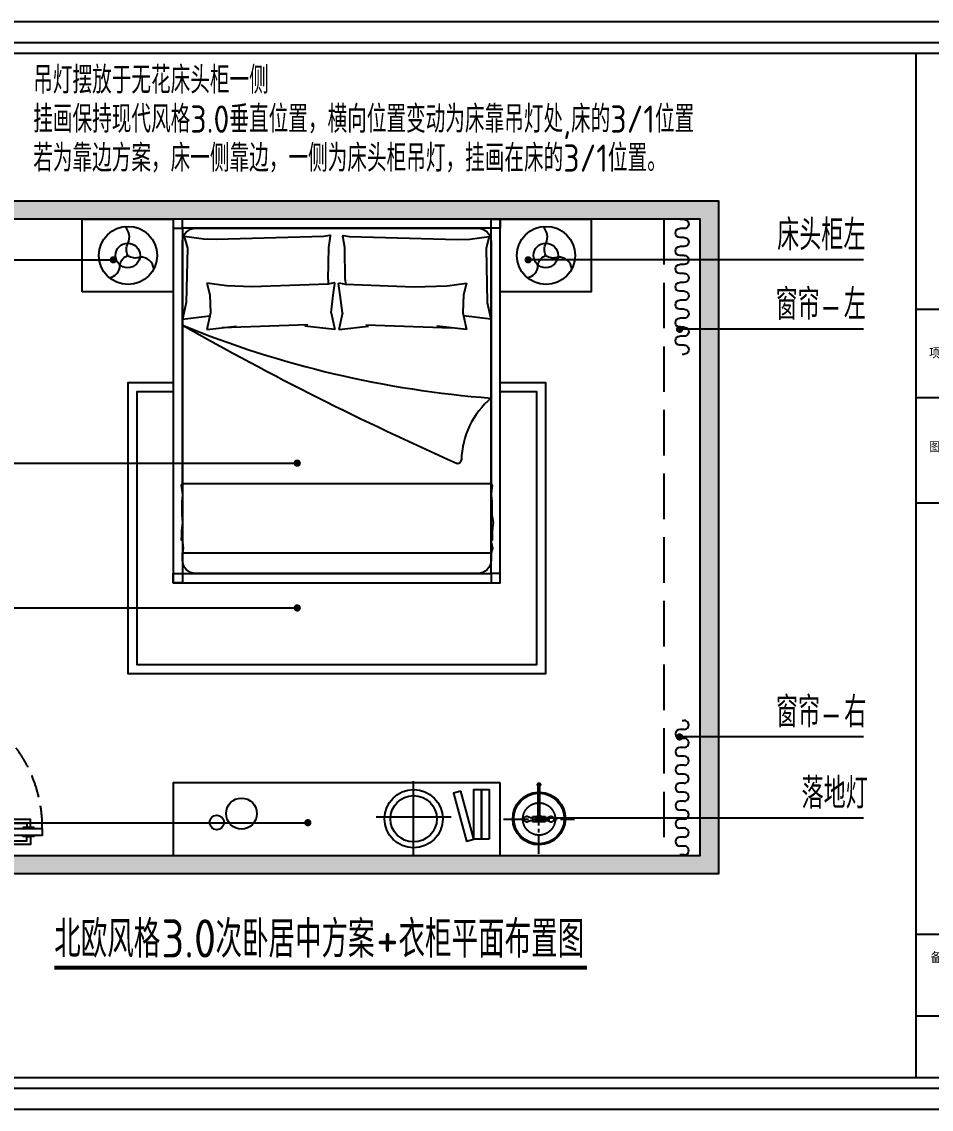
# Model space of a CAD drawing. Extents: x 23971 to 232415, y -48119 to 67869.
# Drawn here: x 152455 to 157458, y 28417 to 34397 of the extents above; entities that cross this region are included whole.
import ezdxf

# ---------------------------------------------------------------- set-up
doc = ezdxf.new("R2010")
doc.units = 0
doc.header["$LTSCALE"] = 1000
doc.header["$MEASUREMENT"] = 0
for name, pattern in [('$1$CENTER', [50.8, 31.75, -6.35, 6.35, -6.35]), ('DASH', [0.35, 0.25, -0.1]), ('DASHED', [0.75, 0.5, -0.25]), ('HIDDEN', [9.525, 6.35, -3.175]), ('HIDDEN5', [0.08, 0.04, -0.04])]:
    doc.linetypes.add(name, pattern=pattern)
for name, color, linetype in [('DIM_SYMB', 3, 'Continuous'), ('DS-DRAPERY', 32, 'Continuous'), ('PM-家具', 146, 'Continuous'), ('PUB_TEXT', 7, 'Continuous'), ('WALL', 9, 'Continuous'), ('活动家具', 7, 'Continuous')]:
    doc.layers.add(name, color=color, linetype=linetype)
doc.styles.add('_TCH_DIM', font='SIMPLEX', dxfattribs={"bigfont": 'GBCBIG'})
doc.styles.get("Standard").update_dxf_attribs({"font": 'gbenor.shx', "bigfont": 'gbcbig.shx'})
doc.styles.add('WJ', font='', dxfattribs={"width": 0.8, "height": 135})
doc.styles.get('WJ').set_extended_font_data('FangSong_GB2312')

# ---------------------------------------------------------------- blocks, each defined once
blk = doc.blocks.new('次卧摆放方案图框')
at = {"color": 251}
for p, q in [((25027, 17757), (372, 17757)), ((372, 493), (25027, 493))]:
    blk.add_line(p, q, dxfattribs=at)
for p, q in [((24853, 17583), (546, 17583)), ((21376, 667), (21376, 17583)), ((21376, 13356), (24853, 13356)), ((21376, 11898), (24853, 11898)), ((21376, 10159), (24853, 10159)), ((21376, 3039), (24853, 3039)), ((21376, 1686), (24853, 1686)), ((546, 667), (24853, 667))]:
    blk.add_line(p, q)
blk.add_lwpolyline([(-25, 145), (25375, 145), (25375, 18105), (-25, 18105)], close=True)
at = {"char_height": 156.48, "attachment_point": 1, "style": 'WJ'}
for s, insert, width in [('项目名称：北欧风格3.0', (21593, 12717), 1903.64), ('{\\fSimSun|b0|i0|c134|p2;图纸名称：次卧摆放方案平面布置图}', (21593, 11170), 3037.95), ('{\\fSimSun|b0|i0|c134|p2;备注}', (21616, 2734), 1247.5)]:
    blk.add_mtext(s, dxfattribs=dict(at, insert=insert, width=width))
blk = doc.blocks.new('次卧床头柜')
at = {"layer": 'PM-家具'}
blk.add_lwpolyline([(-2628.6, -31351.7), (-2628.6, -30951.7), (-2128.6, -30951.7), (-2128.6, -31351.7)], close=True, dxfattribs=at)
at = {"layer": 'PM-家具', "color": 251}
for points in [[(-2378.6, -31151.7, -0.228099), (-2377, -31084.2, 0.317646), (-2394.4, -30992.6)], [(-2481.4, -31272.9, 0.398826), (-2421.6, -31206.5, -0.069197), (-2420.8, -31199.6, -0.240714), (-2378.6, -31151.7, 0.240714)], [(-2235.7, -31226.7, 0.414712), (-2311.8, -31161.4, -0.258086), (-2378.6, -31151.7)]]:
    blk.add_lwpolyline(points, format="xyb", dxfattribs=at)
at = {"layer": 'PM-家具'}
blk.add_circle((-2377, -31151.7), 160, dxfattribs=at)
at = {"layer": 'PM-家具', "color": 251}
blk.add_circle((-2378.6, -31151.7), 67.5, dxfattribs=at)
blk = doc.blocks.new('次卧1800床')
at = {"color": 251, "linetype": 'Continuous', "lineweight": -2}
for p, q in [((19014.4, -30087.8), (18907.1, -30073.8)), ((18907.1, -30073.8), (18924.4, -30137.9)), ((19014.4, -30087.8), (18907.1, -30073.8)), ((18907.1, -30073.8), (18924.4, -30137.9)), ((19575.5, -30077.8), (19154.5, -30093.5)), ((19575.5, -30077.8), (19154.5, -30093.5)), ((19602.1, -30138.4), (19611.3, -30075)), ((19602.1, -30138.4), (19611.3, -30075)), ((19641.4, -30138.4), (19632.2, -30075)), ((19641.4, -30138.4), (19632.2, -30075)), ((19668, -30077.8), (20047, -30093.5)), ((19668, -30077.8), (20047, -30093.5)), ((20229.1, -30087.8), (20336.4, -30073.8)), ((20229.1, -30087.8), (20336.4, -30073.8)), ((20336.4, -30073.8), (20319.1, -30137.9)), ((20336.4, -30073.8), (20319.1, -30137.9)), ((18924.4, -30137.9), (18927.3, -30236.4)), ((18924.4, -30137.9), (18927.3, -30236.4)), ((19154.5, -30093.5), (19014.4, -30087.8)), ((19154.5, -30093.5), (19014.4, -30087.8)), ((19590.8, -30236.4), (19602.1, -30138.4)), ((19590.8, -30236.4), (19602.1, -30138.4)), ((19652.7, -30236.4), (19641.4, -30138.4)), ((19652.7, -30236.4), (19641.4, -30138.4)), ((20047, -30093.5), (20229.1, -30087.8)), ((20047, -30093.5), (20229.1, -30087.8)), ((20319.1, -30137.9), (20316.2, -30236.4)), ((20319.1, -30137.9), (20316.2, -30236.4)), ((18927.3, -30236.4), (18907.1, -30327.8)), ((18927.3, -30236.4), (18907.1, -30327.8)), ((19590.8, -30236.4), (19611, -30327.8)), ((19590.8, -30236.4), (19611, -30327.8)), ((19652.7, -30236.4), (19632.5, -30327.8)), ((19652.7, -30236.4), (19632.5, -30327.8)), ((20316.2, -30236.4), (20336.4, -30327.8)), ((20316.2, -30236.4), (20336.4, -30327.8)), ((18907.1, -30327.8), (19071.1, -30309)), ((18907.1, -30327.8), (19071.1, -30309)), ((19462.5, -30302.7), (18989.1, -30318.4)), ((19462.5, -30302.7), (18989.1, -30318.4)), ((19611, -30327.8), (19447, -30309)), ((19611, -30327.8), (19447, -30309)), ((19632.5, -30327.8), (19796.5, -30309)), ((19632.5, -30327.8), (19796.5, -30309)), ((19781, -30302.7), (20254.4, -30318.4)), ((19781, -30302.7), (20254.4, -30318.4)), ((20336.4, -30327.8), (20172.4, -30309)), ((20336.4, -30327.8), (20172.4, -30309)), ((18772.8, -31555.7), (20470.7, -31555.8))]:
    blk.add_line(p, q, dxfattribs=at)
at = {"color": 251, "linetype": 'HIDDEN5', "lineweight": -2}
for p, q in [((19608.2, -30071.6), (19575.5, -30077.8)), ((19608.2, -30071.6), (19575.5, -30077.8)), ((19610.7, -30072.5), (19608.2, -30071.6)), ((19610.7, -30072.5), (19608.2, -30071.6)), ((19611.3, -30075), (19610.7, -30072.5)), ((19611.3, -30075), (19610.7, -30072.5)), ((19632.2, -30075), (19632.8, -30072.5)), ((19632.2, -30075), (19632.8, -30072.5)), ((19632.8, -30072.5), (19635.4, -30071.6)), ((19632.8, -30072.5), (19635.4, -30071.6)), ((19635.4, -30071.6), (19668, -30077.8)), ((19635.4, -30071.6), (19668, -30077.8))]:
    blk.add_line(p, q, dxfattribs=at)
at = {"color": 251}
for points in [[(18772.8, -29771.3), (18772.8, -29720.5), (18722, -29720.5), (18722, -29771.3)], [(20470.8, -29771.3), (20470.8, -29720.5), (20521.6, -29720.5), (20521.6, -29771.3)], [(18772.8, -31669.7), (18772.8, -31720.5), (18722, -31720.5), (18722, -31669.7)], [(20470.8, -31669.7), (20470.8, -31720.5), (20521.6, -31720.5), (20521.6, -31669.7)]]:
    blk.add_lwpolyline(points, close=True, dxfattribs=at)
blk.add_lwpolyline([(18722, -29720.5), (18722, -31720.5), (20521.6, -31720.5), (20521.6, -29720.5)], close=True)
for points in [[(20470.8, -31174.7), (20470.8, -29771.3), (18772.8, -29771.3), (18772.8, -31174.5)], [(18772.8, -31174.5), (18772.8, -31669.7), (20470.8, -31669.7), (20470.8, -31174.7)]]:
    blk.add_lwpolyline(points)
at = {"linetype": 'Continuous', "lineweight": -2}
for points in [[(18772.8, -31174.5), (18772.8, -29844.3, -0.414214), (18845.8, -29771.3), (20397.7, -29771.3, -0.414214), (20470.8, -29844.3), (20470.8, -31174.7)], [(20470.7, -31555.8), (20470.8, -31596.7, -0.414214), (20397.7, -31669.7), (18845.8, -31669.7, -0.414214), (18772.8, -31596.7), (18772.8, -31555.7)]]:
    blk.add_lwpolyline(points, format="xyb", dxfattribs=at)
at = {"color": 251, "linetype": 'Continuous', "lineweight": -2}
for points in [[(19574.9, -30052.7), (19578.1, -29877.4), (19587.4, -29814), (19586.7, -29811.5), (19584.2, -29810.6), (19551.6, -29816.7), (18957.5, -29832.4), (18889.8, -29830.9), (18782.5, -29816.9), (18799.9, -29881), (18794.1, -30179), (18773.8, -30270.3), (18923.6, -30253.2)], [(19574.9, -30052.7), (19578.1, -29877.4), (19587.4, -29814), (19586.7, -29811.5), (19584.2, -29810.6), (19551.6, -29816.7), (18957.5, -29832.4), (18889.8, -29830.9), (18782.5, -29816.9), (18799.9, -29881), (18794.1, -30179), (18773.8, -30270.3), (18923.6, -30253.2)], [(19668.6, -30052.7), (19665.4, -29877.4), (19656.1, -29814), (19656.8, -29811.5), (19659.3, -29810.6), (19691.9, -29816.7), (20286, -29832.4), (20353.7, -29830.9), (20461, -29816.9), (20443.6, -29881), (20449.4, -30179), (20469.7, -30270.3), (20319.9, -30253.2)], [(19668.6, -30052.7), (19665.4, -29877.4), (19656.1, -29814), (19656.8, -29811.5), (19659.3, -29810.6), (19691.9, -29816.7), (20286, -29832.4), (20353.7, -29830.9), (20461, -29816.9), (20443.6, -29881), (20449.4, -30179), (20469.7, -30270.3), (20319.9, -30253.2)], [(19574.9, -30052.7), (19574.3, -30077.9)], [(19574.9, -30052.7), (19574.3, -30077.9)], [(19668.6, -30052.7), (19669.2, -30077.9)], [(19668.6, -30052.7), (19669.2, -30077.9)], [(18772.8, -31174.5), (18766.1, -31186.1), (18769.6, -31210.4), (18772.8, -31236.9), (18769.1, -31274.3), (18769.1, -31346.2), (18772.8, -31389.6), (18767.5, -31433.1), (18767.5, -31486), (18773.8, -31399.1), (18772.8, -31497.1), (18776.2, -31531), (18772.8, -31555.7)], [(18772.8, -31174.5), (20470.8, -31174.7), (20477.4, -31186.2), (20474, -31210.5), (20470.8, -31237), (20474.5, -31274.4), (20474.5, -31346.3), (20481.9, -31389.7), (20476, -31433.3), (20476, -31486.1), (20480.9, -31399.2), (20470.7, -31497.2), (20478.4, -31531.1), (20470.7, -31555.8)]]:
    blk.add_lwpolyline(points, dxfattribs=at)
for centre, radius, start, end in [((27437.9, -14952.9), 17628.1, 240.55739, 246.04368), ((20899.4, -25085.3), 5635.7, 247.83041, 265.64572), ((27437.9, -14952.9), 17628.1, 240.55739, 246.04368), ((20899.4, -25085.3), 5635.7, 247.83041, 265.64572), ((20766.8, -31056.7), 459.5, 129.99691, 178.55401), ((20766.8, -31056.7), 459.5, 129.99691, 178.55401), ((20287.5, -31043.9), 20, 248.33224, 356.49135), ((20287.5, -31043.9), 20, 248.33224, 356.49135)]:
    blk.add_arc(centre, radius, start, end, dxfattribs=at)
blk = doc.blocks.new('A$C09607DE0')
at = {"color": 251, "ltscale": 50}
for p, q in [((210.9, 544.5), (210.9, 0)), ((483.2, 258.1), (-61.3, 258.1))]:
    blk.add_line(p, q, dxfattribs=at)
blk.add_circle((210.9, 272.3), 210.9)
blk.add_circle((210.9, 272.3), 167.7, dxfattribs=at)
blk = doc.blocks.new('次卧1800边柜')
at = {"layer": 'PM-家具'}
blk.add_lwpolyline([(11133.3, -29841.4), (12933.3, -29841.4), (12933.3, -29441.4), (11133.3, -29441.4)], close=True, dxfattribs=at)
at = {"layer": 'PM-家具', "color": 251}
for points in [[(11194.2, -29531.5), (11236.5, -29531.5), (11236.5, -29804.6), (11194.2, -29804.6)], [(11236.5, -29531.5), (11278.9, -29531.5), (11278.9, -29804.6), (11236.5, -29804.6)], [(11350.7, -29795), (11391.5, -29783.8), (11319.8, -29520.4), (11278.9, -29531.5)]]:
    blk.add_lwpolyline(points, close=True, dxfattribs=at)
for centre, radius in [((12557.2, -29671.9, 0), 85), ((12693.1, -29623.3), 40)]:
    blk.add_circle(centre, radius, dxfattribs=at)
at = {"layer": 'PM-家具', "xscale": 0.7600000000093132, "yscale": 0.7600000000093132, "zscale": 0.7600000000093132}
blk.add_blockref('A$C09607DE0', (11449.9, -29850.4), dxfattribs=at)
blk = doc.blocks.new('MUR-515-LT FLOOR LAMP')
at = {"linetype": '$1$CENTER', "ltscale": 0.005}
for p, q in [((0, 314.8), (0, -316.7)), ((310.2, 0), (-319.4, 0))]:
    blk.add_line(p, q, dxfattribs=at)
at = {"color": 251}
for p, q in [((0.7, 7.5), (-307.4, 7.5)), ((1.1, -7.5), (-307.4, -7.5))]:
    blk.add_line(p, q, dxfattribs=at)
at = {"color": 251, "linetype": 'DASHED', "ltscale": 5}
for p, q in [((-21.5, 26.8), (22.3, 26.8)), ((-21.5, 26.8), (-21.5, 26.8)), ((-10.6, 66.1), (-10.6, 58)), ((11.4, 66.1), (11.4, 57.8)), ((-21.5, -26.9), (-21.5, -26.9)), ((-10.6, -66.2), (-10.6, -58)), ((11.4, -66.2), (11.4, -57.9))]:
    blk.add_line(p, q, dxfattribs=at)
for points in [[(-21.5, 26.8), (-21.5, 57.8), (22.3, 57.8), (22.3, 26.8)], [(-21.5, 57.8), (22.3, 57.8), (22.3, -57.9), (-21.5, -57.9)], [(-21.5, -26.9), (-21.5, -57.9), (22.3, -57.9), (22.3, -26.9)]]:
    blk.add_lwpolyline(points, close=True, dxfattribs=at)
for centre, radius, start, end in [((-5.6, -1), 235.1, 181.59618, 177.93988), ((-308.2, 0), 13.5, 33.6417, 326.3583), ((-308.2, 0), 7.54, 84.24727, 275.75273)]:
    blk.add_arc(centre, radius, start, end)
at = {"color": 251}
for centre, radius, start, end in [((-5.6, -1), 225.1, 181.66711, 177.84832), ((0, 0), 7.56, 278.57076, 95.43773)]:
    blk.add_arc(centre, radius, start, end, dxfattribs=at)
at = {"linetype": 'HIDDEN'}
blk.add_arc((-1.1, -1), 144.1, 182.60436, 176.63817, dxfattribs=at)
at = {"color": 251, "linetype": 'DASHED', "ltscale": 5}
for centre, radius, start, end in [((0.4, 108.1), 25.9, 320.12871, 219.87129), ((-49.8, 66.5), 39.2, 359.37192, 39.7826), ((50.6, 66.5), 39.2, 140.2174, 180.62808), ((0.4, -108.1), 25.9, 140.12871, 39.87129), ((-49.8, -66.6), 39.2, 320.2174, 0.62808), ((50.6, -66.6), 39.2, 179.37192, 219.7826)]:
    blk.add_arc(centre, radius, start, end, dxfattribs=at)
blk = doc.blocks.new('door-swing-single1')
at = {"color": 0, "linetype": 'ByBlock'}
for points in [[(10, -10), (10, 110), (-50, 110), (-50, 100), (0, 100)], [(0, 0), (0, 100)], [(0, 0), (-50, 0), (-50, -10), (10, -10)], [(10, 0), (48, 0), (48, -780), (10, -780), (10, -10)]]:
    blk.add_lwpolyline(points, dxfattribs=at)
for points in [[(800, 0), (800, 100), (850, 100), (850, 110), (790, 110), (790, -10), (850, -10), (850, 0)], [(5, -715), (-40, -715), (-40, -605), (-20, -605), (-20, -695), (5, -695)], [(53, -715), (98, -715), (98, -605), (78, -605), (78, -695), (53, -695)], [(5, -735), (5, -675), (10, -675), (10, -735)], [(53, -735), (53, -675), (48, -675), (48, -735)]]:
    blk.add_lwpolyline(points, close=True, dxfattribs=at)
at = {"color": 250, "linetype": 'DASH', "ltscale": 0.5}
blk.add_arc((53.8, -42.6), 737.4, 269.54749, 3.31294, dxfattribs=at)
blk = doc.blocks.new('B14-1')
for p, q in [((-933, 124), (-933, 148)), ((-837, 148), (-837, 100)), ((-741, 148), (-741, 100)), ((-645, 148), (-645, 100)), ((-549, 148), (-549, 100)), ((-453, 148), (-453, 100)), ((-357, 148), (-357, 100)), ((-261, 148), (-261, 100)), ((-165, 148), (-165, 100)), ((-69, 148), (-69, 100)), ((27, 148), (27, 100)), ((123, 148), (123, 100)), ((219, 148), (219, 100)), ((315, 148), (315, 100)), ((411, 148), (411, 100)), ((507, 148), (507, 100))]:
    blk.add_line(p, q)
blk.add_lwpolyline([(-933, 124, 0, 0, 0), (-1137, 124, 90, 0, 0), (-1245, 124, 0, 0, 0)], format="xyseb")
for centre, start, end in [((-885, 148), 360, 180.0002), ((-693, 148), 360, 180.0002), ((-501, 148), 360, 180.0002), ((-309, 148), 360, 180.0002), ((-117, 148), 360, 180.0002), ((75, 148), 0, 180.0002), ((267, 148), 0, 180.0002), ((459, 148), 0, 180.0002), ((-789, 100), 180, 360), ((-597, 100), 180, 360), ((-405, 100), 180, 360), ((-213, 100), 180, 360), ((-21, 100), 180, 0), ((171, 100), 180, 0), ((363, 100), 180, 0)]:
    blk.add_arc(centre, 48, start, end)

msp = doc.modelspace()

# ---------------------------------------------------------------- hatches: boundary and pattern name
at = {"layer": '活动家具'}
h = msp.add_hatch(dxfattribs=at)
h.set_pattern_fill('钢筋混凝土', color=251, scale=10, angle=180)
h.set_pattern_definition([(225, (149297.78, 69022.65), (17.67767, -17.67767), []), (230, (149297.78, 69022.65), (-71.72602, 6.27521), [7.5, -82.5]), (175, (149297.78, 69022.65), (13.87513, -75.21921), [6, -66]), (280.4514, (149291.8, 69023.174), (-57.85094, -68.94395), [6.37402, -70.11421]), (226.1842, (149297.78, 69002.65), (-106.7241, 16.5519), [11.25, -123.75]), (276.6356, (149288.89, 69004.03), (-93.46627, -97.4118), [9.56103, -105.1713]), (171.1842, (149297.78, 69002.65), (-93.4662, -97.41186), [9, -99]), (201, (149287.78, 69007.65), (-59.690705, 40.26189), [7.5, -82.5]), (146, (149287.78, 69007.65), (-24.33153, -72.515), [6, -66]), (251.4514, (149282.806, 69011.006), (-84.02226, -32.25305), [6.37402, -70.11421]), (217.5, (149297.78, 69022.65), (-1.215986, -33.289385), [0, -65.2, 0, -67, 0, -66.25]), (187.5, (149297.78, 69022.65), (-26.306954, -39.44117), [0, -38.2, 0, -63.7, 0, -25.25]), (147.5, (149320.08, 69022.65), (-53.382244, 2.255487), [0, -25, 0, -78, 0, -103.5]), (137.5, (149330.08, 69022.65), (-58.318617, -10.0105), [0, -32.5, 0, -51.8, 0, -73.5])])
h.paths.add_polyline_path([(156287.4, 33412.2), (151687.8, 33412.2), (151687.8, 30712.2), (151787.8, 30712.2), (151787.8, 33312.2), (156187.4, 33312.2), (156187.4, 29812.2), (151787.8, 29812.2), (151787.8, 29912.2), (151687.8, 29912.2), (151687.8, 29712.2), (156287.4, 29712.2)])

# ---------------------------------------------------------------- linework, layer by layer
at = {"layer": 'DIM_SYMB'}
for points in [[(150796.8, 33088.1), (151387.6, 33088.1), (152958.1, 33088.1)], [(157085.4, 33088.1), (156494.7, 33088.1), (155240.5, 33088.1)], [(157085.4, 32705.9), (156494.7, 32705.9), (156073.8, 32705.9)], [(150796.8, 31970), (151387.6, 31970), (153970.1, 31970)], [(150796.8, 31173.6), (151387.6, 31173.6), (153970.1, 31173.6)], [(157085.4, 30464.1), (156494.7, 30464.1), (156073.8, 30464.1)], [(150796.8, 29992.6), (151387.6, 29992.6), (154028.4, 29992.6)], [(157085.4, 30017.3), (156494.7, 30017.3), (155300.9, 30017.3)]]:
    msp.add_lwpolyline(points, dxfattribs=at)
at = {"layer": 'DIM_SYMB', "const_width": 20}
for points in [[(152948.1, 33088.1, 1), (152968.1, 33088.1, 1)], [(155250.5, 33088.1, 1), (155230.5, 33088.1, 1)], [(156083.8, 32705.9, 1), (156063.8, 32705.9, 1)], [(153960.1, 31970, 1), (153980.1, 31970, 1)], [(153960.1, 31173.6, 1), (153980.1, 31173.6, 1)], [(156083.8, 30464.1, 1), (156063.8, 30464.1, 1)], [(155310.9, 30017.3, 1), (155290.9, 30017.3, 1)], [(154018.4, 29992.6, 1), (154038.4, 29992.6, 1)]]:
    msp.add_lwpolyline(points, format="xyb", close=True, dxfattribs=at)
at = {"layer": 'DIM_SYMB', "const_width": 21}
msp.add_lwpolyline([(152633.2, 29195.5), (155563.8, 29195.5)], dxfattribs=at)
at = {"layer": 'PM-家具'}
msp.add_lwpolyline([(153287.8, 32412.2), (153037.6, 32412.2), (153037.6, 30812.2), (155337.6, 30812.2), (155337.6, 32412.2), (155087.4, 32412.2)], dxfattribs=at)
at = {"layer": 'PM-家具', "color": 251}
msp.add_lwpolyline([(153287.8, 32362.2), (153087.6, 32362.2), (153087.6, 30862.2), (155287.6, 30862.2), (155287.6, 32362.2), (155087.4, 32362.2)], dxfattribs=at)
at = {"layer": 'WALL', "color": 251, "linetype": 'DASH'}
msp.add_line((155987.4, 33312.2), (155987.4, 29812.2), dxfattribs=at)
at = {"layer": 'WALL'}
msp.add_lwpolyline([(151787.8, 29912.2), (151787.8, 29812.2), (156187.4, 29812.2), (156187.4, 33312.2), (151787.8, 33312.2), (151787.8, 30712.2), (151687.8, 30712.2), (151687.8, 33412.2), (156287.4, 33412.2), (156287.4, 29712.2), (151687.8, 29712.2), (151687.8, 29912.2)], close=True, dxfattribs=at)

# ---------------------------------------------------------------- block references
at = {"xscale": 0.3330153595476334, "yscale": 0.3330153595476334, "zscale": 0.3330153595476334}
msp.add_blockref('次卧摆放方案图框', (150257, 28368.2), dxfattribs=at)
at = {"layer": 'DS-DRAPERY', "yscale": 0.5138421538021635, "zscale": 0.5138421538021635, "rotation": 270}
for p, xscale in [((156023.7, 33048.9), -0.5138421538021635), ((156023.7, 30075.4), 0.5138421538021635)]:
    msp.add_blockref('B14-1', p, dxfattribs=dict(at, xscale=xscale))
at = {"layer": 'PM-家具'}
for name, p in [('次卧床头柜', (155416.4, 64263.8)), ('次卧1800床', (134565.8, 63032.6)), ('次卧床头柜', (157716, 64263.8))]:
    msp.add_blockref(name, p, dxfattribs=at)
for name, p, rotation in [('door-swing-single1', (151787.8, 29912.2), 90.00000000000001), ('次卧1800边柜', (166220.9, 370.8), 180)]:
    msp.add_blockref(name, p, dxfattribs=dict(at, rotation=rotation))
at = {"layer": 'PM-家具', "xscale": -0.6169363531274308, "yscale": 0.6169363531274308, "zscale": 0.6169363531274308, "rotation": 90.00330612505516}
msp.add_blockref('MUR-515-LT FLOOR LAMP', (155300, 30012.2), dxfattribs=at)

# ---------------------------------------------------------------- texts
at = {"char_height": 150, "attachment_point": 1}
for s, width, insert in [('吊灯摆放于无花床头柜一侧', 1734.523, (152517.8, 34151.9)), ('挂画保持现代风格3.0垂直位置，横向位置变动为床靠吊灯处,床的3/1位置', 3910.044, (152517.8, 33936.9)), ('若为靠边方案，床一侧靠边，一侧为床头柜吊灯，挂画在床的3/1位置。', 4305.56, (152517.8, 33722.3))]:
    msp.add_mtext_dynamic_manual_height_columns(s, width=width, gutter_width=1750, heights=[0], dxfattribs=dict(at, insert=insert))
at = {"layer": 'PUB_TEXT', "style": '_TCH_DIM'}
for s, height, p in [('床头柜左', 168.79, (156610.7, 33140.6)), ('窗帘', 168.79, (156601.7, 32758.4)), ('左', 168.8, (156977.4, 32758.4)), ('窗帘', 168.79, (156603.5, 30516.6)), ('右', 168.8, (156979.3, 30516.6)), ('落地灯', 168.79, (156744.7, 30069.8))]:
    msp.add_text(s, height=height, dxfattribs=at).set_placement(p)
at = {"layer": 'PUB_TEXT', "style": '_TCH_DIM', "width": 0.705882}
for p in [(156847.4, 32758.4), (156849.3, 30516.6)]:
    msp.add_text('-', height=148.8, dxfattribs=at).set_placement(p)
at = {"layer": 'PUB_TEXT'}
for s, height, p in [('北欧风格', 202.55, (152633.2, 29250.9)), ('3.0', 210, (153223, 29250.9)), ('次卧居中方案', 202.55, (153520.5, 29250.9)), ('衣柜平面布置图', 202.55, (154527.7, 29250.9)), ('+', 210, (154405.2, 29250.9))]:
    msp.add_text(s, height=height, dxfattribs=at).set_placement(p)

doc.saveas('drawing.dxf')
